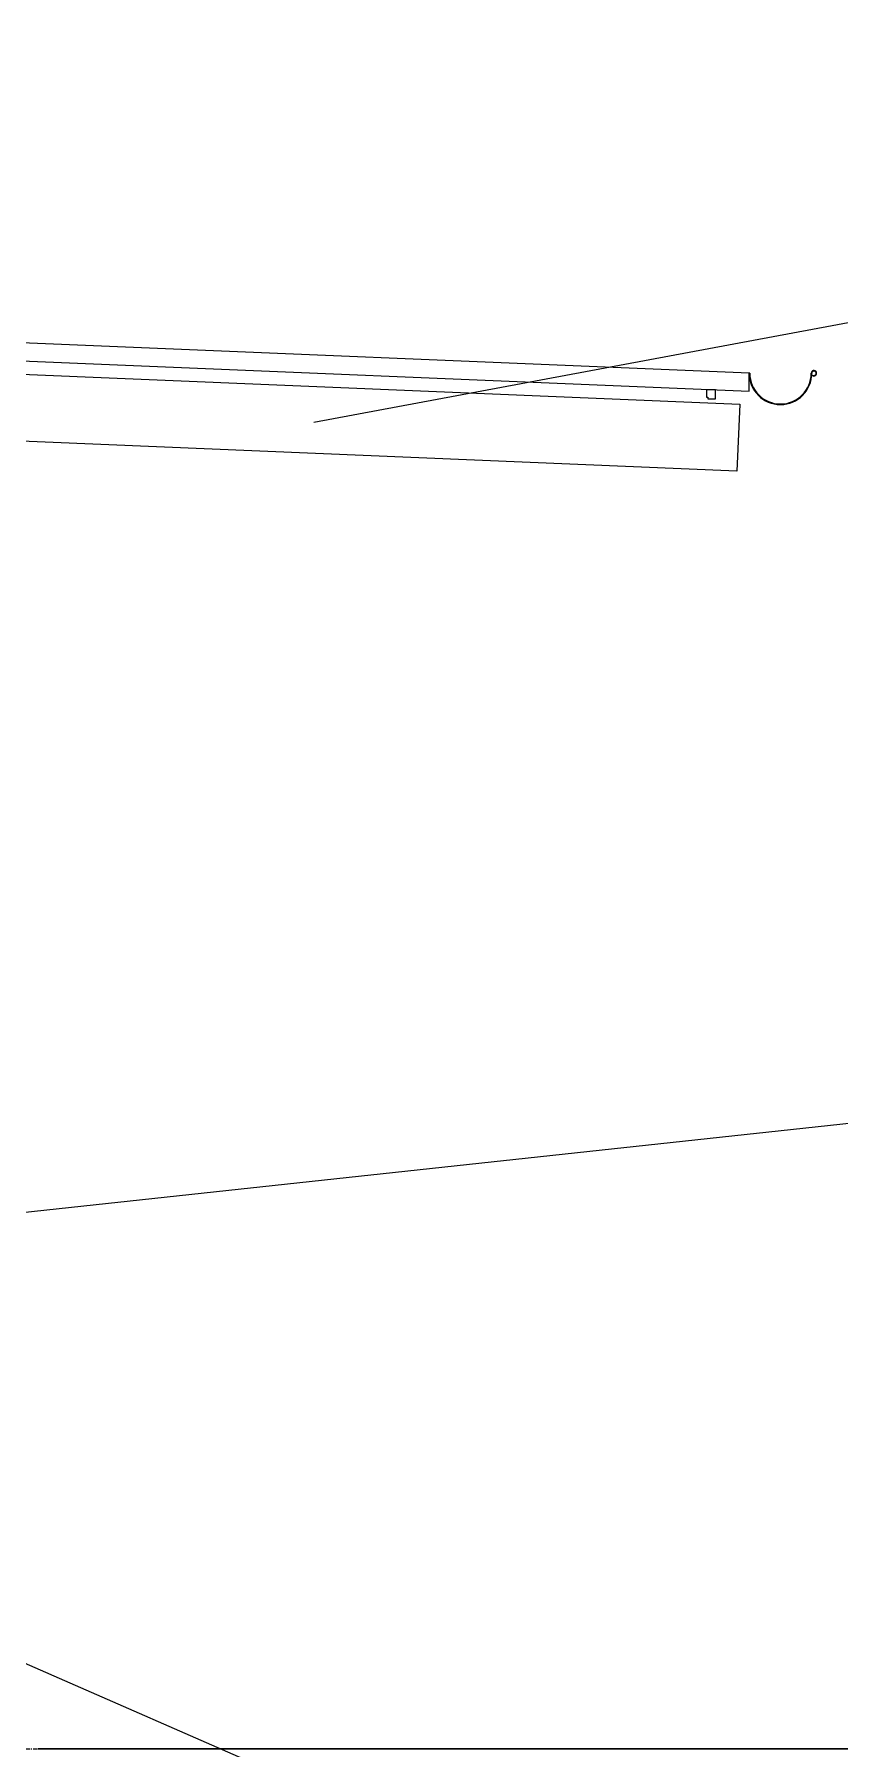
# Model space of a CAD drawing. Header units: inches. Extents: x -23565 to -43, y -324 to 853.
# Drawn here: x -10797.1 to -10707, y 0 to 191.9 of the extents above; entities that cross this region are included whole.
import ezdxf

# ---------------------------------------------------------------- set-up
doc = ezdxf.new("R2010")
doc.units = ezdxf.units.IN
doc.header["$MEASUREMENT"] = 0
doc.linetypes.add('Grid Line 1_2_', pattern=[0.875, 0.5, -0.125, 0.125, -0.125])
for name, color, linetype, lineweight in [('A-ANNO-IDEN', 131, 'Continuous', 9), ('A-FLOR-LEVL', 51, 'Continuous', 9), ('A-ROOF', 132, 'Continuous', 13), ('A-ROOF-MCUT', 132, 'Continuous', 25), ('C-TOPO', 7, 'Continuous', 13), ('E-LITE-EQPM', 33, 'Continuous', 13), ('S-BEAM', 12, 'Continuous', 13)]:
    doc.layers.add(name, color=color, linetype=linetype, lineweight=lineweight)

# ---------------------------------------------------------------- blocks, each defined once
blk = doc.blocks.new('EXTERIOR LED - SUNRISE LED Light Bar-970652-Building Section - North_South looking East _ Lounge')
at = {"layer": 'E-LITE-EQPM', "color": 8, "lineweight": 9}
for p, q in [((22876.57, 152.12), (22875.57, 152.12)), ((22875.57, 152.12), (22875.57, 151.28)), ((22876.57, 151.12), (22876.57, 152.12)), ((22875.57, 151.28), (22875.74, 151.28)), ((22875.74, 151.28), (22875.74, 151.12)), ((22875.74, 151.12), (22876.57, 151.12))]:
    blk.add_line(p, q, dxfattribs=at)
blk = doc.blocks.new('Dimension Lumber - 5_5 x 7_5 Glulam-1730133-Building Section - North_South looking East _ Lounge')
at = {"layer": 'S-BEAM', "color": 8, "lineweight": 9}
for p, q in [((22795.3, 154.01), (22879.29, 150.51)), ((22879.29, 150.51), (22878.98, 143.01)), ((22878.98, 143.01), (22795.3, 146.5))]:
    blk.add_line(p, q, dxfattribs=at)

msp = doc.modelspace()

# ---------------------------------------------------------------- linework, layer by layer
at = {"layer": 'A-ANNO-IDEN', "color": 153}
for p, q in [((-10765.88064, 148.4825), (-10533.58034, 191.91138)), ((-10836.23854, 55.95858), (-10533.58034, 88.63417)), ((-10932.40217, 68.17251), (-10533.76784, -105.93838))]:
    msp.add_line(p, q, dxfattribs=at)
at = {"layer": 'A-FLOR-LEVL', "linetype": 'Grid Line 1_2_'}
msp.add_line((-13235.90833, 0), (-9931.9801, 0), dxfattribs=at)
at = {"layer": 'A-ROOF', "color": 7}
for p, q in [((-11227.20635, 173.21614), (-10717.15786, 151.96412)), ((-10717.15786, 153.96586), (-11050.4221, 167.85187)), ((-10717.15786, 151.96412), (-10717.15786, 153.96586))]:
    msp.add_line(p, q, dxfattribs=at)
at = {"layer": 'A-ROOF-MCUT', "color": 7, "lineweight": 13}
for p, q in [((-10717.09536, 153.96586), (-10717.15786, 153.96586)), ((-10710.05749, 153.76891), (-10710.10212, 153.72428))]:
    msp.add_line(p, q, dxfattribs=at)
for centre, radius, start, end in [((-10713.65786, 153.96586), 3.5, 180, 360), ((-10713.65786, 153.96586), 3.4375, 180, 0), ((-10709.91446, 153.96586), 0.3059, 232.1590092, 180), ((-10709.91446, 153.96586), 0.2434, 234.0109671, 180)]:
    msp.add_arc(centre, radius, start, end, dxfattribs=at)
at = {"layer": 'C-TOPO'}
for p, q in [((-10796.70635, 0), (-10713.63375, 0)), ((-10713.63375, 0), (-10700.17147, 0))]:
    msp.add_line(p, q, dxfattribs=at)
at = {"layer": 'C-TOPO', "color": 8, "lineweight": 9}
for p, q in [((-10713.63367, 0), (-10796.70635, 0)), ((-10700.17176, 0), (-10713.63367, 0))]:
    msp.add_line(p, q, dxfattribs=at)

# ---------------------------------------------------------------- block references
at = {"layer": 'E-LITE-EQPM', "color": 8, "lineweight": 9}
msp.add_blockref('EXTERIOR LED - SUNRISE LED Light Bar-970652-Building Section - North_South looking East _ Lounge', (-33597.50916, 0), dxfattribs=at)
at = {"layer": 'S-BEAM', "color": 8, "lineweight": 9}
msp.add_blockref('Dimension Lumber - 5_5 x 7_5 Glulam-1730133-Building Section - North_South looking East _ Lounge', (-33597.50916, 0), dxfattribs=at)

doc.saveas('drawing.dxf')
